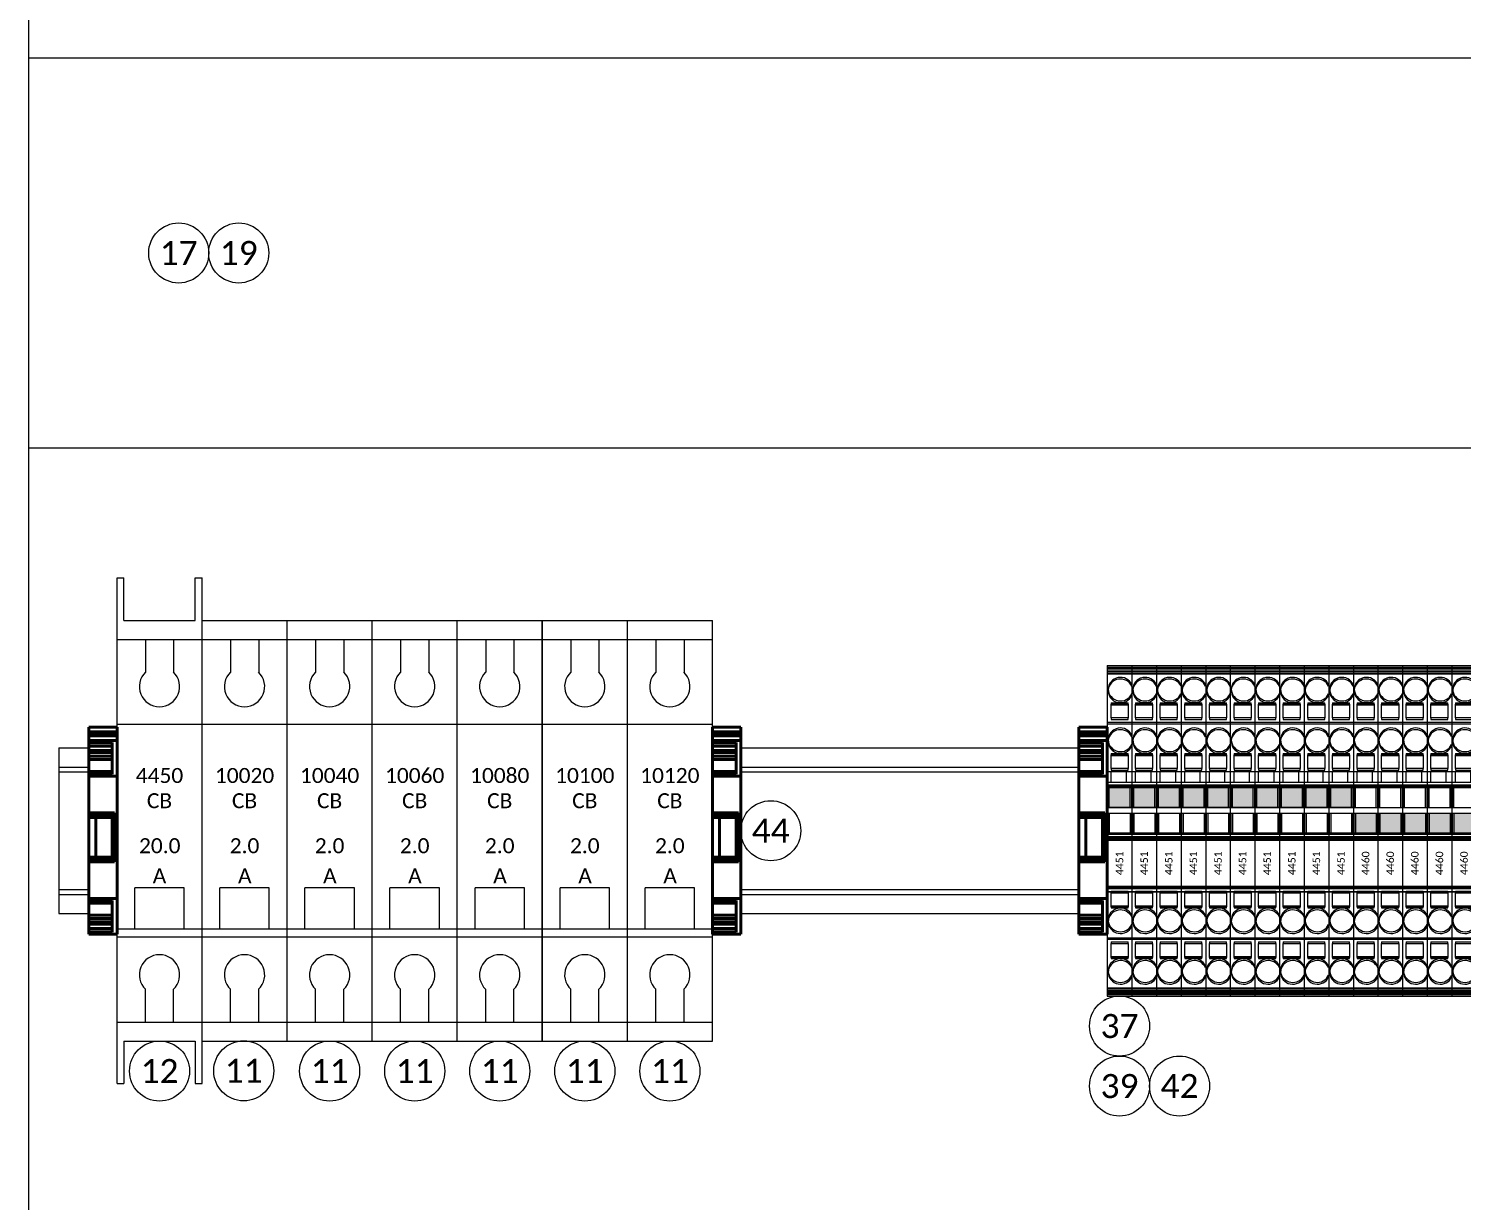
# Model space of a CAD drawing. Header units: inches. Extents: x 0 to 316, y -1 to 150.
# Drawn here: x 251.064 to 254.056, y 29.665 to 32.111 of the extents above; entities that cross this region are included whole.
import ezdxf
from ezdxf.enums import TextEntityAlignment as Align

# ---------------------------------------------------------------- set-up
doc = ezdxf.new("R2010")
doc.units = ezdxf.units.IN
doc.header["$MEASUREMENT"] = 0
doc.linetypes.add('HIDDEN2', pattern=[0.1875, 0.125, -0.0625])
doc.styles.add('Calibri', font='calibri.ttf')
doc.styles.add('SIMPLEX', font='simplex.shx', dxfattribs={"height": 6})

# ---------------------------------------------------------------- blocks, each defined once
blk = doc.blocks.new('A$C22433D2A')
at = {"color": 2}
for p, q in [((0, -1.752), (0, 1.752)), ((0, 1.752), (0.709, 1.752)), ((0.709, -1.752), (0.709, 1.752)), ((0, 1.594), (0.709, 1.594)), ((0.237, 1.594), (0.237, 1.321)), ((0.472, 1.594), (0.472, 1.321)), ((0.709, 0.886), (0, 0.886)), ((0.148, -0.819), (0.148, -0.476)), ((0.56, -0.476), (0.148, -0.476)), ((0.56, -0.819), (0.56, -0.476)), ((0.709, -0.819), (0, -0.819)), ((0.709, -0.886), (0, -0.886)), ((0.237, -1.594), (0.237, -1.321)), ((0.472, -1.594), (0.472, -1.321)), ((0, -1.594), (0.709, -1.594)), ((0, -1.752), (0.709, -1.752))]:
    blk.add_line(p, q, dxfattribs=at)
for centre, start, end in [((0.354, 1.201), 134.32, 45.68), ((0.354, -1.201), 314.32, 225.68)]:
    blk.add_arc(centre, 0.168, start, end, dxfattribs=at)
at = {"color": 3, "style": 'Calibri'}
for s, p in [('CB', (0.354, 0.25)), ('A', (0.356, -0.375))]:
    blk.add_text(s, height=0.125, dxfattribs=at).set_placement(p, align=Align.MIDDLE_CENTER)
for tag, p in [('BREAKERNUMBER', (0.354, 0.46)), ('AMPS', (0.354, -0.125))]:
    blk.add_attdef(tag, text='', height=0.125, dxfattribs=at).set_placement(p, align=Align.MIDDLE_CENTER)
blk = doc.blocks.new('A$C76BC4C6C')
at = {"color": 2}
for p, q in [((0, -2.106), (0, 2.106)), ((0, 2.106), (0.057, 2.106)), ((0.057, 1.752), (0.057, 2.106)), ((0.652, 2.106), (0.709, 2.106)), ((0.652, 1.752), (0.652, 2.106)), ((0.709, -2.106), (0.709, 2.106)), ((0.057, 1.752), (0.652, 1.752)), ((0, 1.594), (0.709, 1.594)), ((0.237, 1.594), (0.237, 1.321)), ((0.472, 1.594), (0.472, 1.321)), ((0.709, 0.886), (0, 0.886)), ((0.148, -0.819), (0.148, -0.476)), ((0.56, -0.476), (0.148, -0.476)), ((0.56, -0.819), (0.56, -0.476)), ((0.709, -0.819), (0, -0.819)), ((0.709, -0.886), (0, -0.886)), ((0.237, -1.594), (0.237, -1.321)), ((0.472, -1.594), (0.472, -1.321)), ((0, -1.594), (0.709, -1.594)), ((0.057, -1.752), (0.652, -1.752)), ((0.057, -1.752), (0.057, -2.106)), ((0.652, -1.752), (0.652, -2.106)), ((0, -2.106), (0.057, -2.106)), ((0.652, -2.106), (0.709, -2.106))]:
    blk.add_line(p, q, dxfattribs=at)
for centre, start, end in [((0.354, 1.201), 134.32, 45.68), ((0.354, -1.201), 314.32, 225.68)]:
    blk.add_arc(centre, 0.168, start, end, dxfattribs=at)
at = {"color": 3, "style": 'Calibri'}
for s, p in [('CB', (0.354, 0.25)), ('A', (0.354, -0.375))]:
    blk.add_text(s, height=0.125, dxfattribs=at).set_placement(p, align=Align.MIDDLE_CENTER)
for tag, p in [('BREAKERNUMBER', (0.354, 0.46)), ('AMPS', (0.356, -0.125))]:
    blk.add_attdef(tag, text='', height=0.125, dxfattribs=at).set_placement(p, align=Align.MIDDLE_CENTER)
blk = doc.blocks.new('Reference Number')
at = {"color": 6, "linetype": 'Continuous'}
blk.add_circle((0, 0), 0.125, dxfattribs=at)
at = {"color": 6, "linetype": 'Continuous', "style": 'Calibri'}
blk.add_attdef('REFERENCE_#', text='', height=0.1, dxfattribs=at).set_placement((0, 0), align=Align.MIDDLE_CENTER)
blk = doc.blocks.new('A$C29732917')
at = {"lineweight": 50}
for p, q in [((-25.42, 3.57), (-25.42, -2.43)), ((18.38, 3.57), (-25.42, 3.57)), ((-24.44, 3.57), (-24.44, -2.43)), ((-23.82, 3.57), (-23.82, -2.43)), ((-23.62, 3.57), (-23.62, -2.43)), ((-22.62, 3.57), (-22.62, -2.43)), ((-15.07, 3.57), (-15.07, -2.43)), ((-7.32, 3.07), (3.08, 3.07)), ((-7.32, -2.43), (-7.32, 3.07)), ((-6.92, -2.43), (-6.92, 3.07)), ((-6.56, 3.07), (-6.56, -2.43)), ((-6.32, 3.07), (-6.32, -2.43)), ((2.08, 3.07), (2.08, -2.43)), ((2.32, 3.07), (2.32, -2.43)), ((2.68, 3.07), (2.68, -2.43)), ((3.08, -2.43), (3.08, 3.07)), ((10.83, 3.57), (10.83, -2.43)), ((18.38, 3.57), (18.38, -2.43)), ((-22.19, 2.57), (-15.5, 2.57)), ((-22.19, -2.43), (-22.19, 2.57)), ((-21.49, 2.57), (-21.49, -2.43)), ((-21.45, 2.57), (-21.45, -2.43)), ((-20.49, 2.57), (-20.49, -2.43)), ((-20.06, 2.57), (-20.06, -2.43)), ((-19.28, -2.43), (-19.28, 2.57)), ((-18.57, 2.57), (-18.57, -2.43)), ((-16.03, 2.57), (-16.03, -2.43)), ((-15.84, 2.57), (-15.84, -2.43)), ((-15.6, 2.57), (-15.6, -2.43)), ((-15.5, -2.43), (-15.5, 2.57)), ((-6.12, 2.57), (1.88, 2.57)), ((11.26, 2.57), (17.95, 2.57)), ((11.26, -2.43), (11.26, 2.57)), ((11.35, -2.43), (11.35, 2.57)), ((11.6, 2.57), (11.6, -2.43)), ((11.79, -2.43), (11.79, 2.57)), ((14.33, 2.57), (14.33, -2.43)), ((15.04, 2.57), (15.04, -2.43)), ((15.81, 2.57), (15.81, -2.43)), ((16.25, 2.57), (16.25, -2.43)), ((17.2, 2.57), (17.2, -2.43)), ((17.25, 2.57), (17.25, -2.43)), ((17.95, -2.43), (17.95, 2.57)), ((18.38, -2.43), (-25.42, -2.43)), ((1.88, -0.93), (-6.12, -0.93))]:
    blk.add_line(p, q, dxfattribs=at)
at = {"lineweight": 25}
blk.add_line((-15.6, -2.43), (-16.03, -2.43), dxfattribs=at)
at = {"lineweight": 50}
for centre, start, end in [((-6.12, 2.37), 90, 180), ((1.88, 2.37), 0, 90), ((-6.12, -0.73), 180, 270), ((1.88, -0.73), 270, 0)]:
    blk.add_arc(centre, 0.2, start, end, dxfattribs=at)
blk = doc.blocks.new('TB Wago 2002-1404 BLU')
at = {"color": 5, "lineweight": -3}
for p, q in [((-0.102, 2.754), (0.103, 2.754)), ((-0.102, 2.754), (-0.102, 0)), ((0.103, 2.754), (0.103, 0)), ((-0.102, 2.739), (0.103, 2.739)), ((-0.102, 2.736), (-0.102, 2.702)), ((0.103, 2.736), (-0.102, 2.736)), ((-0.102, 2.735), (0.103, 2.735)), ((-0.102, 2.734), (0.103, 2.734)), ((-0.102, 2.728), (0.103, 2.728)), ((-0.102, 2.724), (0.103, 2.724)), ((-0.102, 2.71), (0.103, 2.71)), ((-0.102, 2.702), (0.103, 2.702)), ((-0.102, 2.688), (0.103, 2.688)), ((-0.102, 2.685), (0.103, 2.685)), ((-0.095, 2.556), (-0.095, 2.542)), ((-0.071, 2.441), (0.071, 2.441)), ((-0.071, 2.441), (-0.071, 2.432)), ((-0.071, 2.432), (0.071, 2.432)), ((-0.071, 2.316), (-0.071, 2.432)), ((-0.071, 2.426), (0.071, 2.426)), ((0.071, 2.432), (0.071, 2.441)), ((0.071, 2.432), (0.071, 2.316)), ((-0.102, 2.281), (0.103, 2.281)), ((-0.071, 2.316), (-0.071, 2.304)), ((0.071, 2.316), (-0.071, 2.316)), ((-0.071, 2.304), (0.071, 2.304)), ((0.071, 2.304), (0.071, 2.316)), ((-0.102, 2.267), (0.103, 2.267)), ((-0.102, 2.2), (-0.102, 2.135)), ((-0.095, 2.134), (-0.095, 2.12)), ((-0.071, 2.019), (0.071, 2.019)), ((-0.071, 2.019), (-0.071, 2.01)), ((-0.071, 2.01), (0.071, 2.01)), ((-0.071, 1.894), (-0.071, 2.01)), ((-0.071, 2.004), (0.071, 2.004)), ((0.071, 2.01), (0.071, 2.019)), ((0.071, 2.01), (0.071, 1.894)), ((-0.102, 1.871), (0.103, 1.871)), ((-0.071, 1.894), (-0.071, 1.882)), ((0.071, 1.894), (-0.071, 1.894)), ((-0.071, 1.882), (0.071, 1.882)), ((-0.071, 1.78), (-0.071, 1.863)), ((0.055, 1.863), (0.055, 1.78)), ((0.071, 1.882), (0.071, 1.894)), ((-0.102, 1.78), (0.103, 1.78)), ((-0.102, 1.76), (0.103, 1.76)), ((-0.102, 1.748), (0.103, 1.748)), ((-0.102, 1.737), (0.103, 1.737)), ((-0.095, 1.571), (-0.095, 1.737)), ((-0.085, 1.571), (-0.085, 1.737)), ((0.089, 1.571), (0.089, 1.737)), ((0.099, 1.737), (0.099, 1.571)), ((-0.102, 1.571), (0.103, 1.571)), ((-0.102, 1.524), (0.103, 1.524)), ((-0.095, 1.358), (-0.095, 1.524)), ((-0.085, 1.524), (-0.085, 1.358)), ((0.089, 1.524), (0.089, 1.358)), ((0.099, 1.524), (0.099, 1.358)), ((-0.102, 1.358), (0.103, 1.358)), ((-0.102, 1.349), (0.103, 1.349)), ((-0.102, 1.33), (0.103, 1.33)), ((-0.102, 1.318), (0.103, 1.318)), ((-0.102, 1.317), (0.103, 1.317)), ((-0.102, 1.311), (0.103, 1.311)), ((-0.102, 1.307), (0.103, 1.307)), ((-0.102, 1.307), (0.103, 1.307)), ((-0.102, 1.305), (0.103, 1.305)), ((-0.102, 1.305), (0.103, 1.305)), ((-0.102, 1.297), (0.103, 1.297)), ((-0.102, 0.914), (0.103, 0.914)), ((0.103, 0.907), (-0.102, 0.907)), ((-0.102, 0.904), (0.103, 0.904)), ((-0.102, 0.895), (0.103, 0.895)), ((-0.102, 0.895), (0.103, 0.895)), ((-0.102, 0.871), (0.012, 0.871)), ((-0.102, 0.871), (0.103, 0.871)), ((-0.102, 0.869), (0.103, 0.869)), ((-0.071, 0.872), (0.071, 0.872)), ((-0.071, 0.872), (-0.071, 0.86)), ((-0.071, 0.86), (0.071, 0.86)), ((-0.071, 0.744), (-0.071, 0.86)), ((0.071, 0.86), (0.071, 0.872)), ((0.071, 0.86), (0.071, 0.744)), ((-0.071, 0.75), (0.071, 0.75)), ((-0.071, 0.744), (-0.071, 0.735)), ((0.071, 0.744), (-0.071, 0.744)), ((-0.071, 0.735), (0.071, 0.735)), ((0.071, 0.735), (0.071, 0.744)), ((-0.095, 0.634), (-0.095, 0.619)), ((-0.102, 0.485), (0.103, 0.485)), ((-0.102, 0.473), (0.103, 0.473)), ((-0.071, 0.45), (0.071, 0.45)), ((-0.071, 0.45), (-0.071, 0.438)), ((-0.071, 0.438), (0.071, 0.438)), ((-0.071, 0.322), (-0.071, 0.438)), ((0.071, 0.438), (0.071, 0.45)), ((0.071, 0.438), (0.071, 0.322)), ((-0.071, 0.328), (0.071, 0.328)), ((-0.071, 0.322), (-0.071, 0.313)), ((0.071, 0.322), (-0.071, 0.322)), ((-0.071, 0.313), (0.071, 0.313)), ((0.071, 0.313), (0.071, 0.322)), ((-0.095, 0.212), (-0.095, 0.197)), ((-0.102, 0.068), (0.103, 0.068)), ((-0.102, 0.066), (0.103, 0.066)), ((-0.102, 0.065), (0.103, 0.065)), ((-0.102, 0.051), (0.103, 0.051)), ((0.103, 0.047), (-0.102, 0.047)), ((-0.102, 0.043), (0.103, 0.043)), ((-0.102, 0.037), (0.103, 0.037)), ((-0.102, 0.03), (0.103, 0.03)), ((-0.102, 0.029), (0.103, 0.029)), ((-0.102, 0.02), (0.103, 0.02)), ((-0.102, 0.018), (0.103, 0.018)), ((-0.102, 0.018), (0.103, 0.018)), ((-0.102, 0.018), (0.103, 0.018)), ((-0.102, 0.016), (0.103, 0.016)), ((-0.102, 0.001), (0.103, 0.001)), ((-0.102, 0), (0.103, 0))]:
    blk.add_line(p, q, dxfattribs=at)
for points in [[(-0.071, 1.863), (-0.071, 1.863), (-0.071, 1.863), (-0.071, 1.863), (-0.071, 1.863), (-0.071, 1.863), (-0.071, 1.863), (-0.071, 1.863), (-0.071, 1.863), (-0.071, 1.864), (-0.071, 1.864), (-0.071, 1.864), (-0.071, 1.864), (-0.071, 1.864), (-0.071, 1.864), (-0.071, 1.864), (-0.071, 1.864), (-0.071, 1.864), (-0.071, 1.864), (-0.071, 1.865), (-0.071, 1.865), (-0.071, 1.865), (-0.071, 1.865), (-0.071, 1.865), (-0.071, 1.865), (-0.071, 1.865), (-0.071, 1.865), (-0.071, 1.865), (-0.071, 1.865), (-0.071, 1.865), (-0.07, 1.865), (-0.07, 1.866), (-0.07, 1.866), (-0.07, 1.866), (-0.07, 1.866), (-0.07, 1.866), (-0.07, 1.866), (-0.07, 1.866), (-0.07, 1.866), (-0.07, 1.866), (-0.07, 1.866), (-0.07, 1.866), (-0.07, 1.867), (-0.07, 1.867), (-0.07, 1.867), (-0.07, 1.867), (-0.07, 1.867), (-0.07, 1.867), (-0.07, 1.867), (-0.07, 1.867), (-0.07, 1.867), (-0.07, 1.867), (-0.069, 1.867), (-0.069, 1.867), (-0.069, 1.868), (-0.069, 1.868), (-0.069, 1.868), (-0.069, 1.868), (-0.069, 1.868), (-0.069, 1.868), (-0.069, 1.868), (-0.069, 1.868), (-0.069, 1.868), (-0.069, 1.868), (-0.069, 1.868), (-0.069, 1.868), (-0.069, 1.868), (-0.069, 1.868), (-0.068, 1.869), (-0.068, 1.869), (-0.068, 1.869), (-0.068, 1.869), (-0.068, 1.869), (-0.068, 1.869), (-0.068, 1.869), (-0.068, 1.869), (-0.068, 1.869), (-0.068, 1.869), (-0.068, 1.869), (-0.068, 1.869), (-0.068, 1.869), (-0.067, 1.869), (-0.067, 1.869), (-0.067, 1.869), (-0.067, 1.869), (-0.067, 1.869), (-0.067, 1.87), (-0.067, 1.87), (-0.067, 1.87), (-0.067, 1.87), (-0.067, 1.87), (-0.067, 1.87), (-0.067, 1.87), (-0.066, 1.87), (-0.066, 1.87), (-0.066, 1.87), (-0.066, 1.87), (-0.066, 1.87), (-0.066, 1.87), (-0.066, 1.87), (-0.066, 1.87), (-0.066, 1.87), (-0.066, 1.87), (-0.066, 1.87), (-0.065, 1.87), (-0.065, 1.87), (-0.065, 1.87), (-0.065, 1.87), (-0.065, 1.87), (-0.065, 1.87), (-0.065, 1.87), (-0.065, 1.87), (-0.065, 1.87), (-0.065, 1.87), (-0.065, 1.87), (-0.065, 1.87), (-0.064, 1.871), (-0.064, 1.871), (-0.064, 1.871), (-0.064, 1.871), (-0.064, 1.871), (-0.064, 1.871), (-0.064, 1.871), (-0.064, 1.871), (-0.064, 1.871), (-0.063, 1.871), (-0.063, 1.871), (-0.063, 1.871), (-0.063, 1.871), (-0.063, 1.871), (-0.063, 1.871)], [(0.047, 1.871), (0.047, 1.871), (0.047, 1.871), (0.048, 1.871), (0.048, 1.871), (0.048, 1.871), (0.048, 1.871), (0.048, 1.871), (0.048, 1.871), (0.048, 1.871), (0.048, 1.871), (0.048, 1.871), (0.048, 1.871), (0.049, 1.871), (0.049, 1.871), (0.049, 1.87), (0.049, 1.87), (0.049, 1.87), (0.049, 1.87), (0.049, 1.87), (0.049, 1.87), (0.049, 1.87), (0.049, 1.87), (0.049, 1.87), (0.05, 1.87), (0.05, 1.87), (0.05, 1.87), (0.05, 1.87), (0.05, 1.87), (0.05, 1.87), (0.05, 1.87), (0.05, 1.87), (0.05, 1.87), (0.05, 1.87), (0.05, 1.87), (0.05, 1.87), (0.051, 1.87), (0.051, 1.87), (0.051, 1.87), (0.051, 1.87), (0.051, 1.87), (0.051, 1.87), (0.051, 1.87), (0.051, 1.87), (0.051, 1.87), (0.051, 1.869), (0.051, 1.869), (0.052, 1.869), (0.052, 1.869), (0.052, 1.869), (0.052, 1.869), (0.052, 1.869), (0.052, 1.869), (0.052, 1.869), (0.052, 1.869), (0.052, 1.869), (0.052, 1.869), (0.052, 1.869), (0.052, 1.869), (0.053, 1.869), (0.053, 1.869), (0.053, 1.869), (0.053, 1.869), (0.053, 1.868), (0.053, 1.868), (0.053, 1.868), (0.053, 1.868), (0.053, 1.868), (0.053, 1.868), (0.053, 1.868), (0.053, 1.868), (0.053, 1.868), (0.053, 1.868), (0.053, 1.868), (0.053, 1.868), (0.054, 1.868), (0.054, 1.868), (0.054, 1.867), (0.054, 1.867), (0.054, 1.867), (0.054, 1.867), (0.054, 1.867), (0.054, 1.867), (0.054, 1.867), (0.054, 1.867), (0.054, 1.867), (0.054, 1.867), (0.054, 1.867), (0.054, 1.867), (0.054, 1.866), (0.054, 1.866), (0.054, 1.866), (0.054, 1.866), (0.054, 1.866), (0.054, 1.866), (0.055, 1.866), (0.055, 1.866), (0.055, 1.866), (0.055, 1.866), (0.055, 1.866), (0.055, 1.865), (0.055, 1.865), (0.055, 1.865), (0.055, 1.865), (0.055, 1.865), (0.055, 1.865), (0.055, 1.865), (0.055, 1.865), (0.055, 1.865), (0.055, 1.865), (0.055, 1.865), (0.055, 1.865), (0.055, 1.864), (0.055, 1.864), (0.055, 1.864), (0.055, 1.864), (0.055, 1.864), (0.055, 1.864), (0.055, 1.864), (0.055, 1.864), (0.055, 1.864), (0.055, 1.864), (0.055, 1.863), (0.055, 1.863), (0.055, 1.863), (0.055, 1.863), (0.055, 1.863), (0.055, 1.863), (0.055, 1.863), (0.055, 1.863), (0.055, 1.863)]]:
    blk.add_lwpolyline(points, dxfattribs=at)
for centre, start_param, end_param in [((0.008, 2.556), 0.394791, 5.888394), ((0.008, 2.542), 0.394791, 3.069394), ((0.008, 2.542), 3.069394, 5.888394), ((0.008, 2.134), 0.394791, 5.888394), ((0.008, 2.12), 0.394791, 3.069394), ((0.008, 2.12), 3.069394, 5.888394), ((0.008, 0.634), 0.394791, 3.213792), ((0.008, 0.619), 0.394791, 5.888394), ((0.008, 0.634), 3.213792, 5.888394), ((0.008, 0.212), 0.394791, 3.213792), ((0.008, 0.197), 0.394791, 5.888394), ((0.008, 0.212), 3.213792, 5.888394)]:
    blk.add_ellipse(centre, major_axis=(0.102, 0), ratio=0.965926, start_param=start_param, end_param=end_param, dxfattribs=at)
at = {"color": 7, "linetype": 'HIDDEN2', "ltscale": 2, "style": 'SIMPLEX'}
blk.add_attdef('TERMINAL_BLOCK_#', text='', height=0.0625, rotation=90, dxfattribs=at).set_placement((0, 1.106), align=Align.MIDDLE_CENTER)

msp = doc.modelspace()

# ---------------------------------------------------------------- hatches: boundary and pattern name
at = {"linetype": 'Continuous'}
h = msp.add_hatch(color=256, dxfattribs=at)
h.dxf.hatch_style = 1
h.paths.add_polyline_path([(253.3149, 30.52816), (253.82831, 30.52816), (253.82831, 30.4867), (253.3149, 30.4867)])
h = msp.add_hatch(color=256, dxfattribs=at)
h.dxf.hatch_style = 1
h.paths.add_polyline_path([(253.82831, 30.47485), (254.34173, 30.47485), (254.34173, 30.43338), (253.82831, 30.43338)])

# ---------------------------------------------------------------- linework, layer by layer
msp.add_line((251.06439, 26.27441), (251.06439, 38.81235), dxfattribs=at)
at = {"color": 2}
for p, q in [((251.12701, 30.61088), (251.18962, 30.61088, 0)), ((251.12701, 30.61088), (251.12701, 30.26526)), ((252.5502, 30.61088, 0.0001), (253.2558, 30.61088, 0.00014)), ((251.12701, 30.56079), (251.18962, 30.56079, 0)), ((252.5502, 30.56079, 0.0001), (253.2558, 30.56079, 0.00014)), ((251.12701, 30.31535, -0.03729), (251.18962, 30.31535, -0.0373)), ((252.5502, 30.31535, -0.03737), (253.2558, 30.31535, -0.03739)), ((251.12701, 30.26526), (251.18962, 30.26526, 0)), ((252.5502, 30.26526, 0.0001), (253.2558, 30.26526, 0.00014))]:
    msp.add_line(p, q, dxfattribs=at)
at = {"color": 2, "extrusion": (-1.00046e-30, -4.08478e-15, -1)}
for p, q in [((251.12701, 30.57081, -0.04303), (251.18962, 30.57081, -0.04304)), ((252.5502, 30.57081, -0.04313), (253.2558, 30.57081, -0.04317))]:
    msp.add_line(p, q, dxfattribs=at)
at = {"color": 2, "extrusion": (0, 0, -1)}
for p, q in [((251.12701, 30.30533, -0.00574), (251.18962, 30.30533, -0.00573)), ((252.5502, 30.30533, -0.00566), (253.2558, 30.30533, -0.00563))]:
    msp.add_line(p, q, dxfattribs=at)
at = {"linetype": 'Continuous'}
for points in [[(251.06439, 32.05031), (258.80367, 32.05031), (258.80367, 31.23637), (251.06439, 31.23637)], [(253.3149, 30.52816), (253.82831, 30.52816), (253.82831, 30.4867), (253.3149, 30.4867)]]:
    msp.add_lwpolyline(points, close=True, dxfattribs=at)

# ---------------------------------------------------------------- block references
at = {"color": 7, "linetype": 'HIDDEN2', "ltscale": 2, "xscale": 0.5008915870249045, "yscale": 0.5008915870249045, "zscale": 0.5008915870249045}
for p, values in [((251.37745, 31.64334), {'REFERENCE_#': '17'}), ((251.50267, 31.64334), {'REFERENCE_#': '19'}), ((252.61281, 30.43807), {'REFERENCE_#': '44'}), ((253.34057, 30.03063), {'REFERENCE_#': '37'}), ((251.33746, 29.93669), {'REFERENCE_#': '12'}), ((251.51307, 29.93714), {'REFERENCE_#': '11'}), ((251.69243, 29.93669), {'REFERENCE_#': '11'}), ((251.86991, 29.93669), {'REFERENCE_#': '11'}), ((252.04739, 29.93669), {'REFERENCE_#': '11'}), ((252.22487, 29.93669), {'REFERENCE_#': '11'}), ((252.40235, 29.93669), {'REFERENCE_#': '11'}), ((253.34057, 29.90541), {'REFERENCE_#': '39'}), ((253.46579, 29.90541), {'REFERENCE_#': '42'})]:
    msp.add_blockref('Reference Number', p, dxfattribs=at).add_auto_attribs(values)
at = {"xscale": 0.2504457935124523, "yscale": 0.2504457935124523, "zscale": 0.2504457935124523}
for name, p, values in [('A$C76BC4C6C', (251.24872, 30.43807), {'AMPS': '20.0', 'BREAKERNUMBER': '4450'}), ('A$C22433D2A', (251.4262, 30.43807), {'AMPS': '2.0', 'BREAKERNUMBER': '10020'}), ('A$C22433D2A', (251.60369, 30.43807), {'AMPS': '2.0', 'BREAKERNUMBER': '10040'}), ('A$C22433D2A', (251.78117, 30.43807), {'AMPS': '2.0', 'BREAKERNUMBER': '10060'}), ('A$C22433D2A', (251.95865, 30.43807), {'AMPS': '2.0', 'BREAKERNUMBER': '10080'}), ('A$C22433D2A', (252.13613, 30.43807), {'AMPS': '2.0', 'BREAKERNUMBER': '10100'}), ('A$C22433D2A', (252.31361, 30.43807), {'AMPS': '2.0', 'BREAKERNUMBER': '10120'})]:
    msp.add_blockref(name, p, dxfattribs=at).add_auto_attribs(values)
ref = msp.add_blockref('TB Wago 2002-1404 BLU', (253.34057, 30.09324), dxfattribs=dict(xscale=0.2504457935124523, yscale=0.2504457935124523, zscale=0.2504457935124523))
ref.add_attrib('TERMINAL_BLOCK_#', '4451', dxfattribs={"color": 7, "linetype": 'HIDDEN2', "ltscale": 2, "height": 0.015653, "rotation": 90, "style": 'Calibri'}).set_placement((253.34057, 30.37019), align=Align.MIDDLE_CENTER)
ref = msp.add_blockref('TB Wago 2002-1404 BLU', (253.39191, 30.09324), dxfattribs=dict(xscale=0.2504457935124523, yscale=0.2504457935124523, zscale=0.2504457935124523))
ref.add_attrib('TERMINAL_BLOCK_#', '4451', dxfattribs={"color": 7, "linetype": 'HIDDEN2', "ltscale": 2, "height": 0.015653, "rotation": 90, "style": 'Calibri'}).set_placement((253.39191, 30.37019), align=Align.MIDDLE_CENTER)
ref = msp.add_blockref('TB Wago 2002-1404 BLU', (253.44325, 30.09324), dxfattribs=dict(xscale=0.2504457935124523, yscale=0.2504457935124523, zscale=0.2504457935124523))
ref.add_attrib('TERMINAL_BLOCK_#', '4451', dxfattribs={"color": 7, "linetype": 'HIDDEN2', "ltscale": 2, "height": 0.015653, "rotation": 90, "style": 'Calibri'}).set_placement((253.44325, 30.37019), align=Align.MIDDLE_CENTER)
ref = msp.add_blockref('TB Wago 2002-1404 BLU', (253.4946, 30.09324), dxfattribs=dict(xscale=0.2504457935124523, yscale=0.2504457935124523, zscale=0.2504457935124523))
ref.add_attrib('TERMINAL_BLOCK_#', '4451', dxfattribs={"color": 7, "linetype": 'HIDDEN2', "ltscale": 2, "height": 0.015653, "rotation": 90, "style": 'Calibri'}).set_placement((253.4946, 30.37019), align=Align.MIDDLE_CENTER)
ref = msp.add_blockref('TB Wago 2002-1404 BLU', (253.54594, 30.09324), dxfattribs=dict(xscale=0.2504457935124523, yscale=0.2504457935124523, zscale=0.2504457935124523))
ref.add_attrib('TERMINAL_BLOCK_#', '4451', dxfattribs={"color": 7, "linetype": 'HIDDEN2', "ltscale": 2, "height": 0.015653, "rotation": 90, "style": 'Calibri'}).set_placement((253.54594, 30.37019), align=Align.MIDDLE_CENTER)
ref = msp.add_blockref('TB Wago 2002-1404 BLU', (253.59728, 30.09324), dxfattribs=dict(xscale=0.2504457935124523, yscale=0.2504457935124523, zscale=0.2504457935124523))
ref.add_attrib('TERMINAL_BLOCK_#', '4451', dxfattribs={"color": 7, "linetype": 'HIDDEN2', "ltscale": 2, "height": 0.015653, "rotation": 90, "style": 'Calibri'}).set_placement((253.59728, 30.37019), align=Align.MIDDLE_CENTER)
ref = msp.add_blockref('TB Wago 2002-1404 BLU', (253.64862, 30.09324), dxfattribs=dict(xscale=0.2504457935124523, yscale=0.2504457935124523, zscale=0.2504457935124523))
ref.add_attrib('TERMINAL_BLOCK_#', '4451', dxfattribs={"color": 7, "linetype": 'HIDDEN2', "ltscale": 2, "height": 0.015653, "rotation": 90, "style": 'Calibri'}).set_placement((253.64862, 30.37019), align=Align.MIDDLE_CENTER)
ref = msp.add_blockref('TB Wago 2002-1404 BLU', (253.69996, 30.09324), dxfattribs=dict(xscale=0.2504457935124523, yscale=0.2504457935124523, zscale=0.2504457935124523))
ref.add_attrib('TERMINAL_BLOCK_#', '4451', dxfattribs={"color": 7, "linetype": 'HIDDEN2', "ltscale": 2, "height": 0.015653, "rotation": 90, "style": 'Calibri'}).set_placement((253.69996, 30.37019), align=Align.MIDDLE_CENTER)
ref = msp.add_blockref('TB Wago 2002-1404 BLU', (253.7513, 30.09324), dxfattribs=dict(xscale=0.2504457935124523, yscale=0.2504457935124523, zscale=0.2504457935124523))
ref.add_attrib('TERMINAL_BLOCK_#', '4451', dxfattribs={"color": 7, "linetype": 'HIDDEN2', "ltscale": 2, "height": 0.015653, "rotation": 90, "style": 'Calibri'}).set_placement((253.7513, 30.37019), align=Align.MIDDLE_CENTER)
ref = msp.add_blockref('TB Wago 2002-1404 BLU', (253.80264, 30.09324), dxfattribs=dict(xscale=0.2504457935124523, yscale=0.2504457935124523, zscale=0.2504457935124523))
ref.add_attrib('TERMINAL_BLOCK_#', '4451', dxfattribs={"color": 7, "linetype": 'HIDDEN2', "ltscale": 2, "height": 0.015653, "rotation": 90, "style": 'Calibri'}).set_placement((253.80264, 30.37019), align=Align.MIDDLE_CENTER)
ref = msp.add_blockref('TB Wago 2002-1404 BLU', (253.85399, 30.09324), dxfattribs=dict(xscale=0.2504457935124523, yscale=0.2504457935124523, zscale=0.2504457935124523))
ref.add_attrib('TERMINAL_BLOCK_#', '4460', dxfattribs={"color": 7, "linetype": 'HIDDEN2', "ltscale": 2, "height": 0.015653, "rotation": 90, "style": 'Calibri'}).set_placement((253.85399, 30.37019), align=Align.MIDDLE_CENTER)
ref = msp.add_blockref('TB Wago 2002-1404 BLU', (253.90533, 30.09324), dxfattribs=dict(xscale=0.2504457935124523, yscale=0.2504457935124523, zscale=0.2504457935124523))
ref.add_attrib('TERMINAL_BLOCK_#', '4460', dxfattribs={"color": 7, "linetype": 'HIDDEN2', "ltscale": 2, "height": 0.015653, "rotation": 90, "style": 'Calibri'}).set_placement((253.90533, 30.37019), align=Align.MIDDLE_CENTER)
ref = msp.add_blockref('TB Wago 2002-1404 BLU', (253.95667, 30.09324), dxfattribs=dict(xscale=0.2504457935124523, yscale=0.2504457935124523, zscale=0.2504457935124523))
ref.add_attrib('TERMINAL_BLOCK_#', '4460', dxfattribs={"color": 7, "linetype": 'HIDDEN2', "ltscale": 2, "height": 0.015653, "rotation": 90, "style": 'Calibri'}).set_placement((253.95667, 30.37019), align=Align.MIDDLE_CENTER)
ref = msp.add_blockref('TB Wago 2002-1404 BLU', (254.00801, 30.09324), dxfattribs=dict(xscale=0.2504457935124523, yscale=0.2504457935124523, zscale=0.2504457935124523))
ref.add_attrib('TERMINAL_BLOCK_#', '4460', dxfattribs={"color": 7, "linetype": 'HIDDEN2', "ltscale": 2, "height": 0.015653, "rotation": 90, "style": 'Calibri'}).set_placement((254.00801, 30.37019), align=Align.MIDDLE_CENTER)
ref = msp.add_blockref('TB Wago 2002-1404 BLU', (254.05935, 30.09324), dxfattribs=dict(xscale=0.2504457935124523, yscale=0.2504457935124523, zscale=0.2504457935124523))
ref.add_attrib('TERMINAL_BLOCK_#', '4460', dxfattribs={"color": 7, "linetype": 'HIDDEN2', "ltscale": 2, "height": 0.015653, "rotation": 90, "style": 'Calibri'}).set_placement((254.05935, 30.37019), align=Align.MIDDLE_CENTER)
at = {"xscale": 0.009850911857263724, "yscale": 0.009850911857263724, "zscale": 0.009850911857263724, "rotation": 270}
for p in [(251.21353, 30.40339), (252.515, 30.40339), (253.2797, 30.40339)]:
    msp.add_blockref('A$C29732917', p, dxfattribs=at)

doc.saveas('drawing.dxf')
